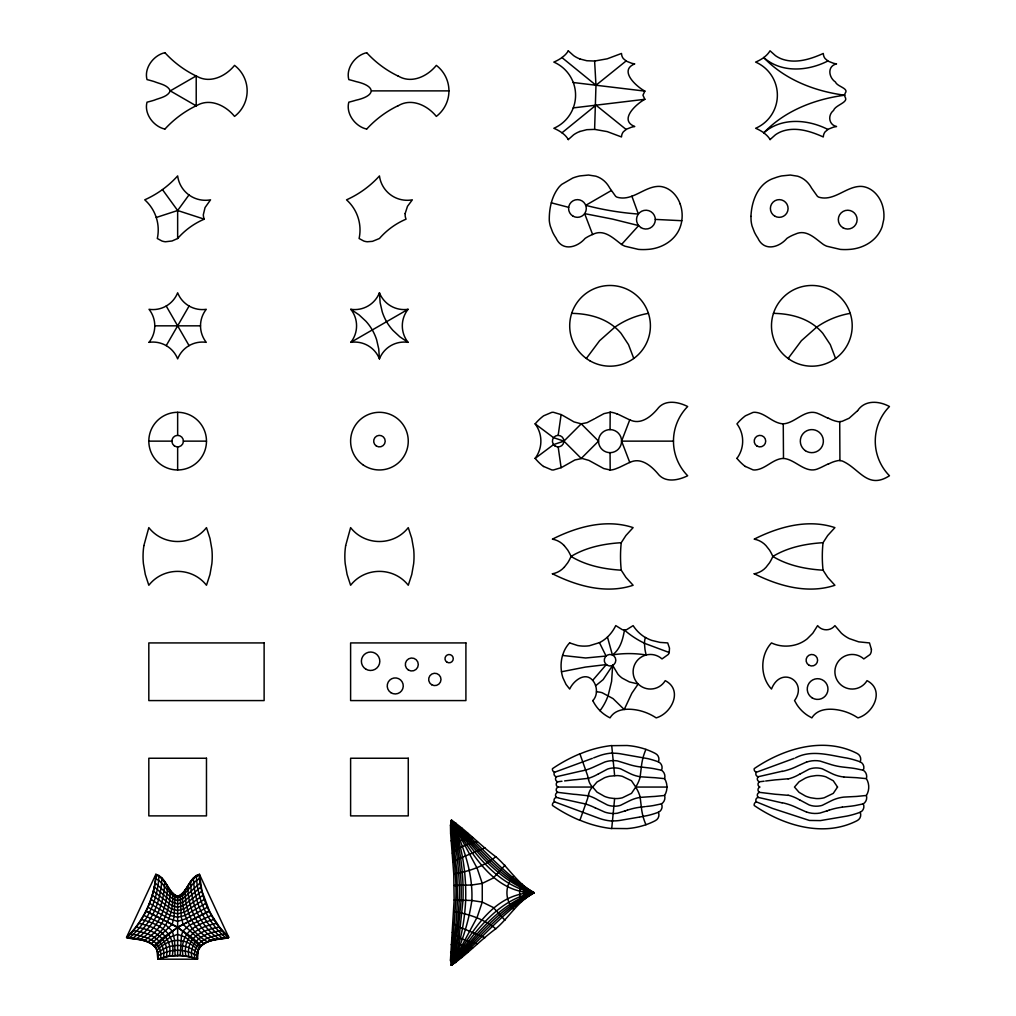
<?xml version="1.0" encoding="UTF-8"?>
<svg xmlns="http://www.w3.org/2000/svg" width="1016" height="1016" viewBox="0 0 1016 1016"><rect width="100%" height="100%" fill="white"/><g stroke="black" fill="none" stroke-linecap="round" stroke-linejoin="round"><path stroke-width="1.5" d="M592.823 700.646A13.322 13.322 0 0 0 596.405 691.858A16.891 16.891 0 0 0 595.643 685.775L603.148 679.615L612.661 665.366L611.594 681.431L608.19 695.35A55.27 55.27 0 0 1 600.011 710.705M610.057 429.603L610.184 412.305M228.359 937.781C218.986 939.952 207.709 938.771 200.546 946.391A12.992 12.992 0 0 0 198.323 950.163L197.46 959.193L157.823 959.193C160.782 940.968 139.725 939.279 126.924 937.781A100.457 100.457 0 0 0 156.197 874.979C166.751 878.116 167.589 893.216 177.648 896.874C187.706 893.216 188.531 878.116 199.098 874.979A100.457 100.457 0 0 0 228.359 937.781C215.57 939.279 194.513 940.968 197.46 959.193L188.798 956.526L180.188 955.357L181.483 935.304L182.982 930.999L189.243 925.309L211.722 915.289L219.494 927.075L228.74 937.285C215.849 938.784 194.361 941.095 197.46 959.193A57.506 57.506 0 0 0 157.823 959.193C160.922 941.095 139.433 938.784 126.543 937.285L155.854 874.293C166.586 877.468 167.551 892.404 177.648 896.315C187.731 892.404 188.709 877.468 199.428 874.293L228.74 937.285M450.456 960.171L454.139 900.011L453.758 873.951L450.609 833.285L450.456 825.322L451.498 820.293C467.246 831.101 480.377 845.401 495.808 856.729C509.156 868.096 518.084 884.542 534.111 892.747C518.084 900.938 509.156 917.397 495.808 928.764C480.377 940.092 467.246 954.392 451.498 965.2L450.456 960.171L453.327 962.393L455.816 962.571M194.64 958.139C191.999 940.194 211.773 935.495 225.489 934.047M182.918 955.573C179.235 932.396 195.072 924.598 214.173 919.417M175.12 895.388L174.041 916.915L172.174 924.382L151.689 943.432M185.826 955.967C182.22 934.898 199.454 926.846 216.764 923.341M579.831 131.483L586.829 129.68L594.614 129.388L595.973 85.242L594.614 61.036L586.829 60.744L579.831 58.941M188.798 956.526C185.598 936.498 203.403 929.831 219.494 927.075M191.732 957.25C188.849 938.975 207.721 932.104 222.39 930.631M172.593 892.962C174.13 913.613 166.319 930.77 148.209 941.591M126.543 937.285C143.599 920.89 154.508 897.966 155.854 874.293M169.989 889.508C170.98 910.133 162.471 929.5 144.323 940.321M158.966 875.411C157.963 899.223 147.815 922.68 129.235 938.009M664.604 778.65L655.13 777.723A95.237 95.237 0 0 0 652.196 777.558L640.156 776.77L641.337 767.093A62.535 62.535 0 0 1 643.039 757.657A58.992 58.992 0 0 1 645.935 749.402A70.358 70.358 0 0 1 655.282 753.428A6.413 6.413 0 0 1 658.393 761.835A6.248 6.248 0 0 1 661.492 770.242A7.429 7.429 0 0 1 664.604 778.65A16.18 16.18 0 0 1 664.604 795.465A7.429 7.429 0 0 1 661.492 803.872A6.248 6.248 0 0 1 658.393 812.279A6.413 6.413 0 0 1 655.282 820.687A70.358 70.358 0 0 1 645.922 824.725A75.336 75.336 0 0 1 627.113 828.599L611.734 828.446L614.629 798.563L617.385 798.551A27.419 27.419 0 0 0 622.364 797.789L631.482 793.369L635.737 787.057L631.482 780.758L622.364 776.338A27.419 27.419 0 0 0 617.385 775.576L609.727 776.186A33.236 33.236 0 0 0 604.545 777.735L596.989 782.015L592.684 787.057L596.989 792.112L604.545 796.392A33.236 33.236 0 0 0 609.727 797.941L614.705 798.563M167.348 885.52C167.665 907.034 158.89 927.684 140.272 939.482M161.849 877.989C161.176 901.319 151.676 924.344 132.524 938.467M164.63 881.52C164.401 903.999 155.334 925.982 136.258 938.898M558.165 435.369L561.111 414.591L553.491 412.305A11.366 11.366 0 0 0 551.802 412.356L543.598 415.823A50.178 50.178 0 0 0 535.165 423.888A28.829 28.829 0 0 1 535.102 458.432L553.555 444.602L563.931 441.135L581.228 423.837L587.083 422.656L594.741 418.668M531.254 890.956L531.254 894.524M624.472 629.958C622.948 639.077 620.332 649.275 612.394 654.952L607.466 637.057A40.234 40.234 0 0 0 615.76 625.602L622.3 629.679A8.89 8.89 0 0 0 624.472 629.958A8.89 8.89 0 0 0 626.631 629.679L633.12 625.627A38.049 38.049 0 0 0 645.541 637.642M366.585 52.73C355.384 55.232 345.643 68.059 348.818 79.604A124.536 124.536 0 0 1 355.981 81.572C376.187 86.043 376.187 95.733 355.981 100.203A124.536 124.536 0 0 1 348.818 102.172C345.643 113.703 355.384 126.543 366.585 129.045M611.721 828.586A113.995 113.995 0 0 1 579.945 820.191L587.464 798.957A65.722 65.722 0 0 0 588.289 795.795L588.645 794.245M527.939 888.962L527.152 892.238L527.939 896.518M680.161 203.924C677.291 195.758 670.649 188.366 661.899 186.677A17.767 17.767 0 0 0 657.352 186.436C643.382 187.465 631.723 201.498 617.106 197.206A8.344 8.344 0 0 1 615.62 196.291L609.803 188.125A39.103 39.103 0 0 0 607.365 184.353A23.305 23.305 0 0 0 595.909 176.2L588.543 175.044L579.907 175.92A47.066 47.066 0 0 0 572.732 178.041L561.734 184.391A27.318 27.318 0 0 0 558.749 187.401C551.523 196.672 549.059 209.055 549.288 220.574A31.496 31.496 0 0 0 550.355 226.238L552.628 232.169A44.361 44.361 0 0 0 556.044 238.061C562.216 251.727 577.101 247.726 585.102 238.404A39.954 39.954 0 0 1 592.62 234.493C603.948 228.486 613.397 238.354 621.754 244.589A31.115 31.115 0 0 0 624.929 246.202L638.391 249.377A55.499 55.499 0 0 0 647.014 249.453C660.616 248.856 674.51 241.224 679.755 228.219A32.118 32.118 0 0 0 681.787 220.713A34.938 34.938 0 0 0 680.161 203.924M592.773 700.57A38.697 38.697 0 0 0 599.948 710.692A38.697 38.697 0 0 0 610.057 717.855C615.963 707.784 630.009 708.266 639.915 710.679A52.743 52.743 0 0 1 654.24 716.648L656.171 717.88C671.881 713.372 683.222 689.902 665.239 680.657A17.297 17.297 0 0 1 640.575 685.978A17.297 17.297 0 0 1 636.854 661.01A17.297 17.297 0 0 1 662.013 658.927L668.261 654.469A7.836 7.836 0 0 0 669.227 652.526L669.493 648.144L667.702 642.925L660.032 642.404L651.739 640.385A36.855 36.855 0 0 1 645.592 637.565M524.866 886.714L523.367 891.667L524.866 898.779M673.468 441.135L621.589 441.135A11.532 11.532 0 0 0 604.291 431.152A11.532 11.532 0 0 0 604.291 451.117A11.532 11.532 0 0 0 621.589 441.135L629.78 419.799A44.107 44.107 0 0 1 628.167 419.138L620.014 415.201A50.838 50.838 0 0 0 617.055 413.88M522.11 884.098C518.795 889.445 518.795 896.048 522.11 901.395M552.399 573.735C576.923 586.08 606.12 594.271 633.12 585.267L625.92 577.38L621.246 570.192A129.565 129.565 0 0 1 621.246 542.696L625.92 535.508L633.12 527.621C606.12 518.617 576.923 526.809 552.399 539.153A20.803 20.803 0 0 1 564.096 545.516M823.036 570.192A129.565 129.565 0 0 1 823.036 542.696L827.71 535.508L834.911 527.621C807.91 518.617 778.713 526.809 754.19 539.153A20.803 20.803 0 0 1 765.886 545.516L769.506 550.088A44.514 44.514 0 0 1 772.833 556.451C787.908 565.569 805.637 569.125 823.036 570.192L827.71 577.38L834.911 585.267C807.91 594.271 778.713 586.08 754.19 573.735M166.218 345.63L189.078 306.032M586.334 358.483L599.605 340.703L614.832 327.19A83.198 83.198 0 0 1 648.437 313.36M788.124 358.483L801.395 340.703L816.623 327.19A83.198 83.198 0 0 1 850.227 313.36M177.648 238.506A73.088 73.088 0 0 1 204.267 219.164L203.873 218.072A12.256 12.256 0 0 1 203.327 214.719L205.054 207.556L210.541 199.834A28.029 28.029 0 0 1 177.648 175.92A99.67 99.67 0 0 1 162.446 189.598A99.67 99.67 0 0 1 144.742 199.822A40.437 40.437 0 0 1 157.315 238.506L161.887 240.983A14.757 14.757 0 0 0 165.532 241.757L172.047 240.983L177.648 238.506L177.648 210.515L188.963 194.945M513.588 876.122C504.711 885.279 504.711 900.214 513.588 909.371M592.671 680.364L606.285 664.591L585.432 667.08L561.48 671.767A35.979 35.979 0 0 0 562.928 677.799L566.014 684.39L569.697 689.051C573.303 680.999 585.064 671.36 592.671 680.364A15.634 15.634 0 0 1 595.63 685.775M594.614 61.036L607.225 58.814L621.487 53.467L621.729 55.194A8.522 8.522 0 0 0 623.392 58.649L626.491 61.227L631.558 63.221A35.141 35.141 0 0 0 634.746 63.894C618.414 70.422 636.334 86.538 644.868 91.11L642.938 95.212L644.868 99.301C636.334 103.886 618.414 120.002 634.746 126.53A35.141 35.141 0 0 0 631.558 127.191L626.491 129.184L623.392 131.775A8.522 8.522 0 0 0 621.729 135.23L621.487 136.957L607.225 131.61L594.614 129.388M621.551 244.462L638.645 225.59L612.457 219.075L584.644 213.639L592.62 234.506M564.147 567.411L567.715 562.8A44.514 44.514 0 0 0 571.043 556.438C586.118 547.319 603.847 543.763 621.246 542.696M451.18 840.905L457.937 834.911L467.614 833.069M568.236 139.624L573.634 134.798A29.058 29.058 0 0 1 579.831 131.483M770.026 139.624L775.424 134.798A29.058 29.058 0 0 1 781.622 131.483C795.465 126.39 810.463 131.191 823.278 136.957L823.519 135.23A8.522 8.522 0 0 1 825.183 131.775L828.281 129.184L833.349 127.203A35.141 35.141 0 0 1 836.536 126.53C828.612 124.778 827.596 115.126 833.552 110.427C835.241 105.194 847.928 102.654 845.477 97.765A5.08 5.08 0 0 1 844.69 95.212A4.788 4.788 0 0 1 845.21 93.167C849.249 88.29 836.955 86.563 835.457 82.029C828.65 77.534 826.948 66.129 836.536 63.894A35.141 35.141 0 0 1 833.349 63.221L828.281 61.227L825.183 58.649A8.522 8.522 0 0 1 823.519 55.194L823.278 53.467C810.463 59.233 795.465 64.033 781.622 58.941A29.058 29.058 0 0 1 775.424 55.626L770.026 50.8A21.895 21.895 0 0 1 763.715 57.518M451.764 847.128L460.324 840.664L472.58 837.476M770.128 139.56A21.895 21.895 0 0 0 763.715 132.893C784.746 110.706 814.87 99.098 844.728 95.212C814.883 91.338 784.822 79.718 763.765 57.595A43.231 43.231 0 0 1 755.625 62.09A36.068 36.068 0 0 1 755.65 128.283A43.231 43.231 0 0 1 763.791 132.779M452.336 853.173C459.143 846.62 468.478 843.864 477.431 841.642M154.203 945.68C169.71 929.945 190.119 920.928 209.347 910.844L201.943 891.032L199.428 874.293M504.977 865.264L493.243 878.04L482.257 883.399L471.843 885L454.139 885.482M155.88 947.852L170.421 937.019L177.648 934.339L184.874 937.019L199.415 947.852M180.188 955.357L169.456 955.967L157.823 959.193L156.959 950.163A12.992 12.992 0 0 0 154.749 946.391L177.648 927.062L209.271 911.327M450.609 833.285L455.955 828.916L461.874 828.002M626.085 60.985L595.973 85.242L561.975 57.595A43.231 43.231 0 0 1 553.834 62.09A36.068 36.068 0 0 1 553.86 128.283A43.231 43.231 0 0 1 562 132.779M453.047 862.127L459.041 858.647L484.937 847.801M763.765 132.817C781.52 117.145 807.974 119.266 827.875 129.438M201.016 886.904L183.312 902.043L177.648 903.948L171.971 902.043L154.28 886.904M200.292 882.764L183.071 898.512L177.648 900.62L172.212 898.512L155.004 882.764M201.943 891.032L183.604 905.535L177.648 907.263L171.691 905.535L153.34 891.032M157.048 950.265C169.888 937.133 185.407 937.133 198.247 950.265M450.456 825.322L453.327 823.1L455.816 822.922M199.746 878.523C190.614 882.879 187.465 894.994 177.648 897.801C167.831 894.994 164.681 882.879 155.55 878.523M203.086 895.147L183.921 908.939L177.648 910.527L171.374 908.939L152.209 895.147M595.643 418.122L603.974 413.639L610.057 412.305M204.419 899.249L184.29 912.254L177.648 913.765L171.006 912.254L150.876 899.249M495.808 856.729C483.578 866.585 468.897 871.41 453.758 873.951M598.513 773.887L607.466 769.112A20.942 20.942 0 0 1 613.893 767.931A19.609 19.609 0 0 1 620.56 768.82L629.399 773.252A36.881 36.881 0 0 0 640.156 776.745M800.303 773.887L809.257 769.112A20.752 20.752 0 0 1 820.242 768.312A17.539 17.539 0 0 1 822.338 768.845L831.19 773.252A37.097 37.097 0 0 0 843.737 776.999M164.795 52.73C153.594 55.232 143.853 68.059 147.028 79.604A124.536 124.536 0 0 1 154.191 81.572C159.664 83.871 167.729 84.849 170.269 90.881L196.215 105.867C209.55 97.625 225.577 105.321 234.544 116.396A32.106 32.106 0 0 0 234.544 65.38C225.577 76.454 209.55 84.15 196.215 75.908L170.269 90.881C167.729 96.926 159.664 97.892 154.191 100.203A124.536 124.536 0 0 1 147.028 102.172C143.853 113.703 153.594 126.543 164.795 129.045M611.226 190.602L585.724 205.334A292.087 292.087 0 0 0 638.365 214.059L631.876 196.177M350.825 342.341L408.051 309.309A26.619 26.619 0 0 0 408.051 342.341A26.619 26.619 0 0 0 379.438 358.864A26.619 26.619 0 0 0 350.825 342.341A26.619 26.619 0 0 0 350.825 309.309A26.619 26.619 0 0 0 379.438 292.799A26.619 26.619 0 0 0 408.051 309.309M157.734 952.881C169.71 942.95 185.572 942.95 197.561 952.881M205.918 903.237L184.747 915.594L177.648 917.232L170.548 915.594L149.377 903.237M207.581 907.136L185.585 918.896L177.648 921.36L169.71 918.896L147.714 907.136M610.057 469.964L603.745 468.541L588.886 460.388L582.13 458.457L574.916 459.956L563.245 466.547A48.819 48.819 0 0 1 561.111 467.69L553.491 469.964A11.366 11.366 0 0 1 551.802 469.913L543.598 466.446M827.9 464.058L821.804 467.068A50.838 50.838 0 0 1 818.845 468.389C805.739 474.815 795.744 459.296 783.488 458.432L783.26 423.837C795.744 423.139 805.637 407.416 818.832 413.88A50.838 50.838 0 0 1 821.804 415.214L827.9 418.211M398.005 105.867C411.34 97.625 427.368 105.321 436.334 116.396A32.106 32.106 0 0 0 436.334 65.38C427.368 76.454 411.34 84.15 398.005 75.908M607.466 637.045A33.35 33.35 0 0 1 599.453 642.645L589.293 645.77A35.839 35.839 0 0 1 577.672 645.528L569.697 642.925M588.645 779.869L588.289 778.332A65.722 65.722 0 0 0 587.451 775.17L579.895 753.821A152.971 152.971 0 0 0 552.437 768.693A3.2 3.2 0 0 0 554.571 772.249L592.353 758.38M756.361 772.249A2.819 2.819 0 0 0 758.253 776.719A2.946 2.946 0 0 0 759.523 781.774A2.883 2.883 0 0 0 759.955 787.057A2.883 2.883 0 0 0 759.523 792.353A2.946 2.946 0 0 0 758.253 797.408A2.819 2.819 0 0 0 756.361 801.865A3.2 3.2 0 0 0 754.19 805.485C783.476 825.5 823.608 837.844 857.072 820.687A6.413 6.413 0 0 0 860.184 812.279A6.248 6.248 0 0 0 863.283 803.872A7.429 7.429 0 0 0 866.394 795.465A16.18 16.18 0 0 0 866.394 778.65A7.429 7.429 0 0 0 863.283 770.242A6.248 6.248 0 0 0 860.184 761.835A6.413 6.413 0 0 0 857.072 753.428C823.608 736.283 783.476 748.627 754.19 768.642A3.2 3.2 0 0 0 756.361 772.249L794.144 758.38M827.875 60.985C807.974 71.158 781.52 73.279 763.765 57.595M199.098 874.979C188.595 878.434 187.668 892.861 177.648 896.874C167.627 892.861 166.7 878.434 156.197 874.979M158.001 955.853C170.218 948.449 185.077 948.449 197.294 955.853M593.662 757.885L597.535 756.399A48.844 48.844 0 0 1 612.457 753.021M795.452 757.885C811.797 749.237 829.92 755.434 846.887 758.05A85.941 85.941 0 0 1 856.92 760.717L860.184 761.835M610.197 470.09A20.422 20.422 0 0 0 617.004 468.3A50.838 50.838 0 0 0 620.014 467.068L628.167 463.131A44.107 44.107 0 0 1 629.78 462.47C640.613 456.959 650.964 465.607 657.695 473.469C665.023 483.248 678.294 480.365 687.667 475.755A49.301 49.301 0 0 1 687.667 406.527C678.129 401.714 664.629 399.11 657.327 409.169C650.697 416.954 640.41 425.209 629.78 419.799M624.738 811.111L625.386 810.882M826.529 811.111L827.176 810.882M658.393 812.279L655.13 813.41A86.728 86.728 0 0 1 647.814 815.492L639.966 816.991M860.184 812.279L856.92 813.41A85.941 85.941 0 0 1 846.887 816.089L820.407 820.598L809.384 820.445L772.503 808.418L756.361 801.865M627.317 810.197L617.55 813.181A25.375 25.375 0 0 1 613.181 813.498A27.419 27.419 0 0 1 604.787 812.102L595.173 807.771M806.577 762.025L797.56 766.064A65.608 65.608 0 0 1 782.104 771.449M829.107 810.197L820.026 813.054A26.581 26.581 0 0 1 806.602 812.038M156.248 217.475L177.648 210.515L204.267 219.164M585.813 769.988L585.089 770.179A65.519 65.519 0 0 1 580.276 771.246L556.463 776.719A2.819 2.819 0 0 1 554.571 772.249M758.253 776.719L782.066 771.258M661.492 803.872L653.872 805.459A89.548 89.548 0 0 1 649.808 806.094L646.43 806.475M863.283 803.872L855.663 805.459A90.17 90.17 0 0 1 850.748 806.196L842.251 807.148M788.098 778.777L777.977 779.666A92.989 92.989 0 0 0 775.068 779.894L765.683 781.012M588.315 795.693A42.862 42.862 0 0 1 598.475 800.303L607.466 805.015A20.942 20.942 0 0 0 613.893 806.196A19.609 19.609 0 0 0 620.56 805.307L629.399 800.875A36.881 36.881 0 0 1 640.156 797.382L652.196 796.569A95.237 95.237 0 0 0 655.13 796.404L664.604 795.465M639.191 817.118L619.938 820.42A47.269 47.269 0 0 1 615.251 820.877L612.47 820.877M564.617 780.91L573.278 779.894A92.989 92.989 0 0 1 576.186 779.666L588.289 778.332A42.862 42.862 0 0 0 598.475 773.824M764.146 781.202L759.523 781.774M556.463 776.719A2.946 2.946 0 0 0 557.733 781.774L561.962 781.253M573.215 107.899L644.868 99.301M866.394 795.465L856.92 796.404A95.237 95.237 0 0 1 853.986 796.569L843.737 797.103A37.097 37.097 0 0 0 831.177 800.849L822.338 805.282A17.539 17.539 0 0 1 820.242 805.828A20.752 20.752 0 0 1 809.257 804.99L800.303 800.24M645.3 806.602L639.039 807.352A66.243 66.243 0 0 0 627.317 810.184M823.036 542.696C805.637 543.763 787.908 547.307 772.846 556.451A44.514 44.514 0 0 1 769.518 562.813L765.937 567.411A20.803 20.803 0 0 1 754.202 573.811M614.629 775.564L611.734 745.668L627.113 745.503A75.336 75.336 0 0 1 645.935 749.376M612.47 753.237L615.251 753.25A47.269 47.269 0 0 1 619.938 753.707L647.814 758.635A86.728 86.728 0 0 1 655.13 760.717L658.393 761.835M372.059 90.881L448.945 90.881M154.788 325.831L200.508 325.831M148.819 441.135L171.882 441.135M183.413 441.135L206.477 441.135A28.829 28.829 0 0 0 163.233 416.166A28.829 28.829 0 0 0 163.233 466.103A28.829 28.829 0 0 0 206.477 441.135M557.733 781.774A2.883 2.883 0 0 0 558.165 787.057L592.684 787.057M635.737 787.057L666.953 787.057M783.425 458.432C772.986 458.648 765.607 469.252 755.091 469.976A11.455 11.455 0 0 1 752.983 469.837L745.388 466.446M773.455 313.36C788.733 313.588 804.672 317.195 816.623 327.19A51.359 51.359 0 0 1 822.82 333.337L830.301 344.64L835.571 358.483M571.665 313.36C586.943 313.588 602.882 317.195 614.832 327.19A51.359 51.359 0 0 1 621.043 333.337L628.51 344.64L633.781 358.483M655.32 219.405L681.8 220.713M783.018 423.837C772.541 423.215 765.531 413.029 755.091 412.293A11.455 11.455 0 0 0 752.983 412.433L745.388 415.823A50.178 50.178 0 0 0 736.956 423.888A28.829 28.829 0 0 1 736.892 458.432M621.246 570.192C603.847 569.125 586.118 565.595 571.055 556.451A44.514 44.514 0 0 0 567.728 550.075L564.147 545.478M866.394 778.65L856.92 777.723A95.237 95.237 0 0 0 853.986 777.558L843.737 777.024M573.215 82.512L644.868 91.11M759.523 792.353L775.068 794.233A92.989 92.989 0 0 0 777.977 794.448L788.098 795.337M579.882 820.357A152.971 152.971 0 0 1 552.437 805.434A3.2 3.2 0 0 1 554.571 801.865A2.819 2.819 0 0 1 556.463 797.408A2.946 2.946 0 0 1 557.733 792.353L573.278 794.233A92.989 92.989 0 0 0 576.186 794.448L588.289 795.795M461.874 957.491L455.955 956.564L450.609 952.208M454.139 900.011L471.843 900.493L482.257 902.081L493.243 907.453L504.977 920.229M782.066 802.869L758.253 797.408M129.807 934.047C143.523 935.495 163.297 940.194 160.655 958.139M467.614 952.424L457.937 950.582L451.18 944.575M126.924 937.781C136.309 939.952 147.574 938.771 154.749 946.391M132.893 930.631C147.574 932.104 166.446 938.975 163.551 957.25M472.58 948.017L460.324 944.817L451.764 938.352M863.283 770.242L855.663 768.668A90.17 90.17 0 0 0 850.748 767.931L842.251 766.978A67.145 67.145 0 0 1 829.107 763.956L820.026 761.06A26.581 26.581 0 0 0 806.602 762.089M661.492 770.242L653.872 768.668A89.548 89.548 0 0 0 649.808 768.033L639.039 766.775A66.243 66.243 0 0 1 627.317 763.943L617.55 760.946A25.375 25.375 0 0 0 613.181 760.628A27.419 27.419 0 0 0 604.787 762.025L595.173 766.356A66.688 66.688 0 0 1 585.876 770.014M135.788 927.075C152.019 929.564 169.609 936.701 166.497 956.526M551.345 202.844L568.668 207.34M560.21 798.411L580.276 802.869A65.519 65.519 0 0 1 585.102 803.923L585.851 804.151M559.384 798.182L558.546 797.966M557.708 797.738L556.463 797.408M477.431 943.851C468.478 941.629 459.143 938.873 452.336 932.32M669.227 652.526L644.436 643.28L644.957 649.275A68.567 68.567 0 0 0 646.176 654.977A107.213 107.213 0 0 0 612.381 654.888M138.532 923.341C155.842 926.846 173.076 934.898 169.456 955.967M806.577 812.089L797.56 808.063A65.608 65.608 0 0 0 782.104 802.678M484.937 937.679L459.041 926.833L453.047 923.353M141.122 919.417C160.223 924.598 176.06 932.396 172.377 955.573M554.571 801.865L597.535 817.728A48.844 48.844 0 0 0 612.457 821.093M143.573 915.289L166.04 925.309L172.314 930.999L174.523 939.825L175.095 955.357M146.025 911.327L177.648 927.062L200.546 946.391M453.758 911.543C468.897 914.082 483.578 918.909 495.808 928.764M408.051 342.341L399.809 336.779L392.963 330.403A50.635 50.635 0 0 1 386.588 321.704A50.635 50.635 0 0 1 382.232 311.823L380.136 302.717L379.438 292.799M350.825 309.309L359.067 314.871L365.912 321.246A50.635 50.635 0 0 1 372.288 329.959A50.635 50.635 0 0 1 376.644 339.827L378.739 348.945L379.438 358.864M145.936 910.844C165.176 920.928 185.572 929.945 201.092 945.68M535.102 423.837L553.555 437.68L563.931 441.135L581.228 458.432L598.526 441.135L581.228 423.837L574.015 421.907L563.245 415.722A48.819 48.819 0 0 0 561.111 414.591M210.972 940.321C192.811 929.5 184.315 910.133 185.293 889.508M207.086 941.591C188.976 930.77 181.153 913.613 182.702 892.962M626.085 129.438L595.973 105.169L561.975 132.817A21.895 21.895 0 0 1 568.338 139.56M215.011 939.482C196.406 927.684 187.63 907.034 187.935 885.52M219.024 938.898C199.962 925.982 190.894 903.999 190.652 881.52M222.771 938.467C203.606 924.344 194.107 901.319 193.434 877.989M203.606 943.432L183.109 924.382L181.254 916.915L180.162 895.388M226.047 938.009C207.467 922.68 197.32 899.223 196.329 875.411M568.236 50.8L573.634 55.626A29.058 29.058 0 0 0 579.831 58.941M162.446 189.586L177.648 210.515M166.218 306.032L189.078 345.63M209.347 910.844L211.722 915.289M599.44 642.633L606.069 656.044L585.648 657.987L562.521 655.46A37.96 37.96 0 0 0 561.518 671.767M612.661 665.366L617.893 674.167A26.276 26.276 0 0 0 622.236 678.142L629.412 681.939L638.188 683.997L631.85 693.23L624.218 709.511L613.054 698.614L602.221 692.76A20.866 20.866 0 0 0 596.468 691.845M621.589 441.135L629.78 462.47M640.156 797.357L641.337 807.034A62.535 62.535 0 0 0 643.039 816.458A58.992 58.992 0 0 0 645.935 824.725M558.165 446.9L561.111 467.678M610.057 452.666L610.184 469.964M196.215 75.908L196.215 105.867M177.648 412.305L177.648 435.369M177.648 446.9L177.648 469.964M177.648 896.315L177.648 955.662M640.245 797.331A35.725 35.725 0 0 0 635.673 787.108A35.725 35.725 0 0 0 640.245 776.795M585.876 804.101A66.688 66.688 0 0 1 595.147 807.809M588.556 794.233A16.167 16.167 0 0 1 592.544 786.93M592.544 787.184A16.167 16.167 0 0 1 588.556 779.894M557.733 792.353A2.883 2.883 0 0 1 558.165 787.057M579.945 753.935A113.995 113.995 0 0 1 611.721 745.541M543.535 466.522A50.178 50.178 0 0 1 535.165 458.381M610.197 412.179A20.422 20.422 0 0 1 617.004 413.969M397.967 75.997A103.34 103.34 0 0 1 366.674 52.654M366.674 129.121A103.34 103.34 0 0 1 397.967 105.766M828.04 464.312A30.937 30.937 0 0 1 839.876 460.337M745.325 466.522A50.178 50.178 0 0 1 736.956 458.381M839.673 421.907A31.039 31.039 0 0 1 828.04 417.97M788.149 795.172A40.615 40.615 0 0 1 800.24 800.341M829.107 810.171A67.145 67.145 0 0 1 842.251 807.174M800.24 773.786A40.615 40.615 0 0 1 788.149 778.955M645.477 637.515A13.627 13.627 0 0 0 644.55 643.28A88.443 88.443 0 0 1 624.408 630.022M562.623 655.485A29.4 29.4 0 0 1 569.62 642.849M564.096 567.373A20.803 20.803 0 0 1 552.412 573.811M568.338 50.851A21.895 21.895 0 0 1 561.924 57.518M196.177 75.997A103.34 103.34 0 0 1 164.884 52.654M164.884 129.121A103.34 103.34 0 0 1 196.177 105.766M750.951 216.408L751.078 220.574A31.496 31.496 0 0 0 752.132 226.238L754.418 232.169A44.361 44.361 0 0 0 757.834 238.061C764.007 251.727 778.891 247.726 786.892 238.404A39.522 39.522 0 0 1 795.274 234.163C806.437 228.752 815.302 238.709 823.544 244.589A31.115 31.115 0 0 0 826.719 246.202L840.181 249.377A55.499 55.499 0 0 0 848.805 249.453C861.225 248.844 873.849 242.634 879.97 231.483A30.455 30.455 0 0 0 882.193 226.517L883.755 219.456A35.331 35.331 0 0 0 882.879 206.959C880.593 197.574 873.531 188.608 863.676 186.677A17.767 17.767 0 0 0 859.142 186.436C845.172 187.465 833.501 201.498 818.896 197.206A8.344 8.344 0 0 1 817.41 196.291L811.593 188.125A39.103 39.103 0 0 0 809.155 184.353A23.305 23.305 0 0 0 797.7 176.2L790.334 175.044L781.698 175.92A47.066 47.066 0 0 0 774.522 178.041C758.152 183.02 751.573 200.8 750.951 216.408M871.423 649.44L871.245 651.662A7.823 7.823 0 0 1 869.975 654.583L863.803 658.927A17.297 17.297 0 0 0 838.644 661.01A17.297 17.297 0 0 0 842.353 685.978A17.297 17.297 0 0 0 867.029 680.657C885.012 689.902 873.671 713.372 857.961 717.88L854.659 715.848A53.048 53.048 0 0 0 844.271 711.39C833.692 708.279 818.464 707.072 811.847 717.88L807.72 715.518A37.351 37.351 0 0 1 796.9 704.71L794.55 700.583C808.33 681.571 780.987 665.035 771.487 689.051C759.904 676.758 759.904 655.218 771.487 642.925C779.628 646.811 789.305 647.065 797.789 644.106A32.931 32.931 0 0 0 807.161 638.874L812.787 633.235L817.613 625.627C821.957 631.19 830.555 631.19 834.911 625.627L841.388 633.197A35.636 35.636 0 0 0 849.312 638.607L858.685 641.845L869.493 642.925L871.423 649.44M405.143 213.563L405.117 214.719A12.256 12.256 0 0 0 405.663 218.072L406.057 219.164A73.088 73.088 0 0 0 379.438 238.506L372.491 241.338L367.322 241.757A14.757 14.757 0 0 1 363.677 240.983L359.105 238.506A40.437 40.437 0 0 0 346.532 199.834A99.479 99.479 0 0 0 379.451 175.946A28.029 28.029 0 0 0 412.331 199.834L407.492 206.311L405.143 213.563M455.765 900.303L451.498 965.2C479.514 941.768 502.679 911.619 534.111 892.747C502.679 873.862 479.514 843.725 451.498 820.293C451.637 846.976 457.2 873.506 455.765 900.303M457.454 900.481L455.943 925.271L451.498 965.2C477.622 939.876 501.269 909.307 534.111 892.747C501.269 876.186 477.622 845.617 451.498 820.293L456.908 872.68L457.454 900.481M459.232 900.57L457.467 926.084L451.498 965.2C475.805 938.314 499.91 906.704 534.111 892.747C499.91 878.789 475.805 847.179 451.498 820.293C456.082 846.798 460.235 873.557 459.232 900.57M461.086 900.582L457.657 936.422L451.498 965.2C473.977 936.904 498.564 903.872 534.111 892.747C498.564 881.621 473.977 848.589 451.498 820.293C458.191 846.493 461.988 873.493 461.086 900.582M463.004 900.557L459.067 937.285L451.498 965.2C472.326 935.52 496.037 899.427 534.111 892.747C496.037 886.066 472.326 849.973 451.498 820.293C460.337 846.049 463.855 873.379 463.004 900.557M465.645 900.468C464.579 922.668 460.248 944.715 451.498 965.2C470.98 934.06 492.265 892.327 534.111 892.747C492.265 893.153 470.98 851.421 451.498 820.293C462.267 845.515 466.446 873.15 465.645 900.468M143.866 545.63L143.408 549.237A72.288 72.288 0 0 0 143.408 563.651L145.301 574.459L148.819 585.267C163.297 566.75 191.986 566.75 206.477 585.267L209.982 574.459L211.874 563.651A72.288 72.288 0 0 0 211.874 549.237L209.982 538.429L206.477 527.621C191.986 546.138 163.297 546.138 148.819 527.621L143.866 545.63M345.656 545.63L345.199 549.237A72.288 72.288 0 0 0 345.199 563.651L347.091 574.459L350.609 585.267C365.087 566.75 393.776 566.75 408.267 585.267L411.772 574.459L413.664 563.651A72.288 72.288 0 0 0 413.664 549.237L411.772 538.429L408.267 527.621C393.776 546.138 365.087 546.138 350.609 527.621L345.656 545.63M471.843 900.493C468.567 922.985 461.315 944.728 451.498 965.2L477.152 917.219L482.257 902.081L482.257 883.399L477.152 868.274L451.498 820.293C463.042 845.401 473.151 872.452 471.843 900.493M837.527 787.057L833.272 793.369L824.154 797.789A27.419 27.419 0 0 1 819.175 798.551A26.657 26.657 0 0 1 816.026 798.551L810.832 797.789A33.198 33.198 0 0 1 805.396 796.011L799.084 792.353L794.474 787.057L799.084 781.761L805.396 778.104A33.198 33.198 0 0 1 810.832 776.338L816.026 775.576A26.657 26.657 0 0 1 820.801 775.729A27.318 27.318 0 0 1 825.843 776.821L833.272 780.758L837.527 787.057M857.618 410.667L849.122 418.236L842.162 421.31A14.059 14.059 0 0 1 839.724 421.526L839.927 460.756A13.957 13.957 0 0 1 842.162 460.959C859.46 468.338 867.385 489.991 889.457 475.755A49.301 49.301 0 0 1 889.457 406.527C879.183 400.888 864.921 399.656 857.618 410.667M264.122 642.925L148.819 642.925L148.819 700.583L264.122 700.583L264.122 642.925M465.912 642.925L350.609 642.925L350.609 700.583L465.912 700.583L465.912 642.925M206.477 758.241L148.819 758.241L148.819 815.886L206.477 815.886L206.477 758.241M408.267 758.241L350.609 758.241L350.609 815.886L408.267 815.886L408.267 758.241M554.914 445.897A5.766 5.766 0 0 0 563.918 441.566A5.766 5.766 0 0 0 555.663 435.94A5.766 5.766 0 0 0 554.914 445.897M572.897 216.078A8.852 8.852 0 0 0 586.295 208.623A8.852 8.852 0 0 0 573.138 200.749A8.852 8.852 0 0 0 572.897 216.078M640.817 227.533A9.411 9.411 0 0 0 655.32 220.091A9.411 9.411 0 0 0 641.617 211.264A9.411 9.411 0 0 0 640.817 227.533M174.396 445.897A5.766 5.766 0 0 0 183.401 441.566A5.766 5.766 0 0 0 175.146 435.94A5.766 5.766 0 0 0 174.396 445.897M812.178 697.89A10.376 10.376 0 0 0 827.977 689.331A10.376 10.376 0 0 0 812.673 679.933A10.376 10.376 0 0 0 812.178 697.89M363.195 464.96A28.829 28.829 0 0 0 408.178 443.293A28.829 28.829 0 0 0 366.928 415.163A28.829 28.829 0 0 0 363.195 464.96M376.377 446.024A5.766 5.766 0 0 0 385.204 441.35A5.766 5.766 0 0 0 376.733 436.042A5.766 5.766 0 0 0 376.377 446.024M842.912 227.724A9.411 9.411 0 0 0 857.123 219.748A9.411 9.411 0 0 0 843.102 211.43A9.411 9.411 0 0 0 842.912 227.724M774.687 216.078A8.852 8.852 0 0 0 788.086 208.623A8.852 8.852 0 0 0 774.929 200.749A8.852 8.852 0 0 0 774.687 216.078M788.987 359.093A40.361 40.361 0 0 0 852.081 328.994A40.361 40.361 0 0 0 794.474 289.395A40.361 40.361 0 0 0 788.987 359.093M757.072 446.126A5.766 5.766 0 0 0 765.721 441.135A5.766 5.766 0 0 0 757.072 436.143A5.766 5.766 0 0 0 757.072 446.126M805.383 450.685A11.532 11.532 0 0 0 823.341 441.96A11.532 11.532 0 0 0 806.806 430.759A11.532 11.532 0 0 0 805.383 450.685M607.111 665.188A5.766 5.766 0 0 0 615.823 660.286A5.766 5.766 0 0 0 607.225 655.193A5.766 5.766 0 0 0 607.111 665.188M808.965 665.213A5.766 5.766 0 0 0 817.613 660.222A5.766 5.766 0 0 0 808.965 655.231A5.766 5.766 0 0 0 808.965 665.213M365.76 669.1A9.22 9.22 0 0 0 379.819 661.518A9.22 9.22 0 0 0 366.217 653.136A9.22 9.22 0 0 0 365.76 669.1M390.843 692.645A8.026 8.026 0 0 0 403.25 686.372A8.026 8.026 0 0 0 391.617 678.777A8.026 8.026 0 0 0 390.843 692.645M408.432 670.052A6.502 6.502 0 0 0 418.3 664.642A6.502 6.502 0 0 0 408.686 658.8A6.502 6.502 0 0 0 408.432 670.052M431.648 684.721A6.172 6.172 0 0 0 441.007 679.552A6.172 6.172 0 0 0 431.851 674.027A6.172 6.172 0 0 0 431.648 684.721M447.065 662.242A4.128 4.128 0 0 0 453.263 658.66A4.128 4.128 0 0 0 447.065 655.079A4.128 4.128 0 0 0 447.065 662.242M589.877 360.782A40.361 40.361 0 0 0 650.405 325.831A40.361 40.361 0 0 0 589.877 290.881A40.361 40.361 0 0 0 589.877 360.782M149.035 342.341A26.619 26.619 0 0 0 149.035 309.309A26.619 26.619 0 0 0 177.648 292.799A26.619 26.619 0 0 0 206.261 309.309A26.619 26.619 0 0 0 206.261 342.341A26.619 26.619 0 0 0 177.648 358.864A26.619 26.619 0 0 0 149.035 342.341"/></g></svg>
